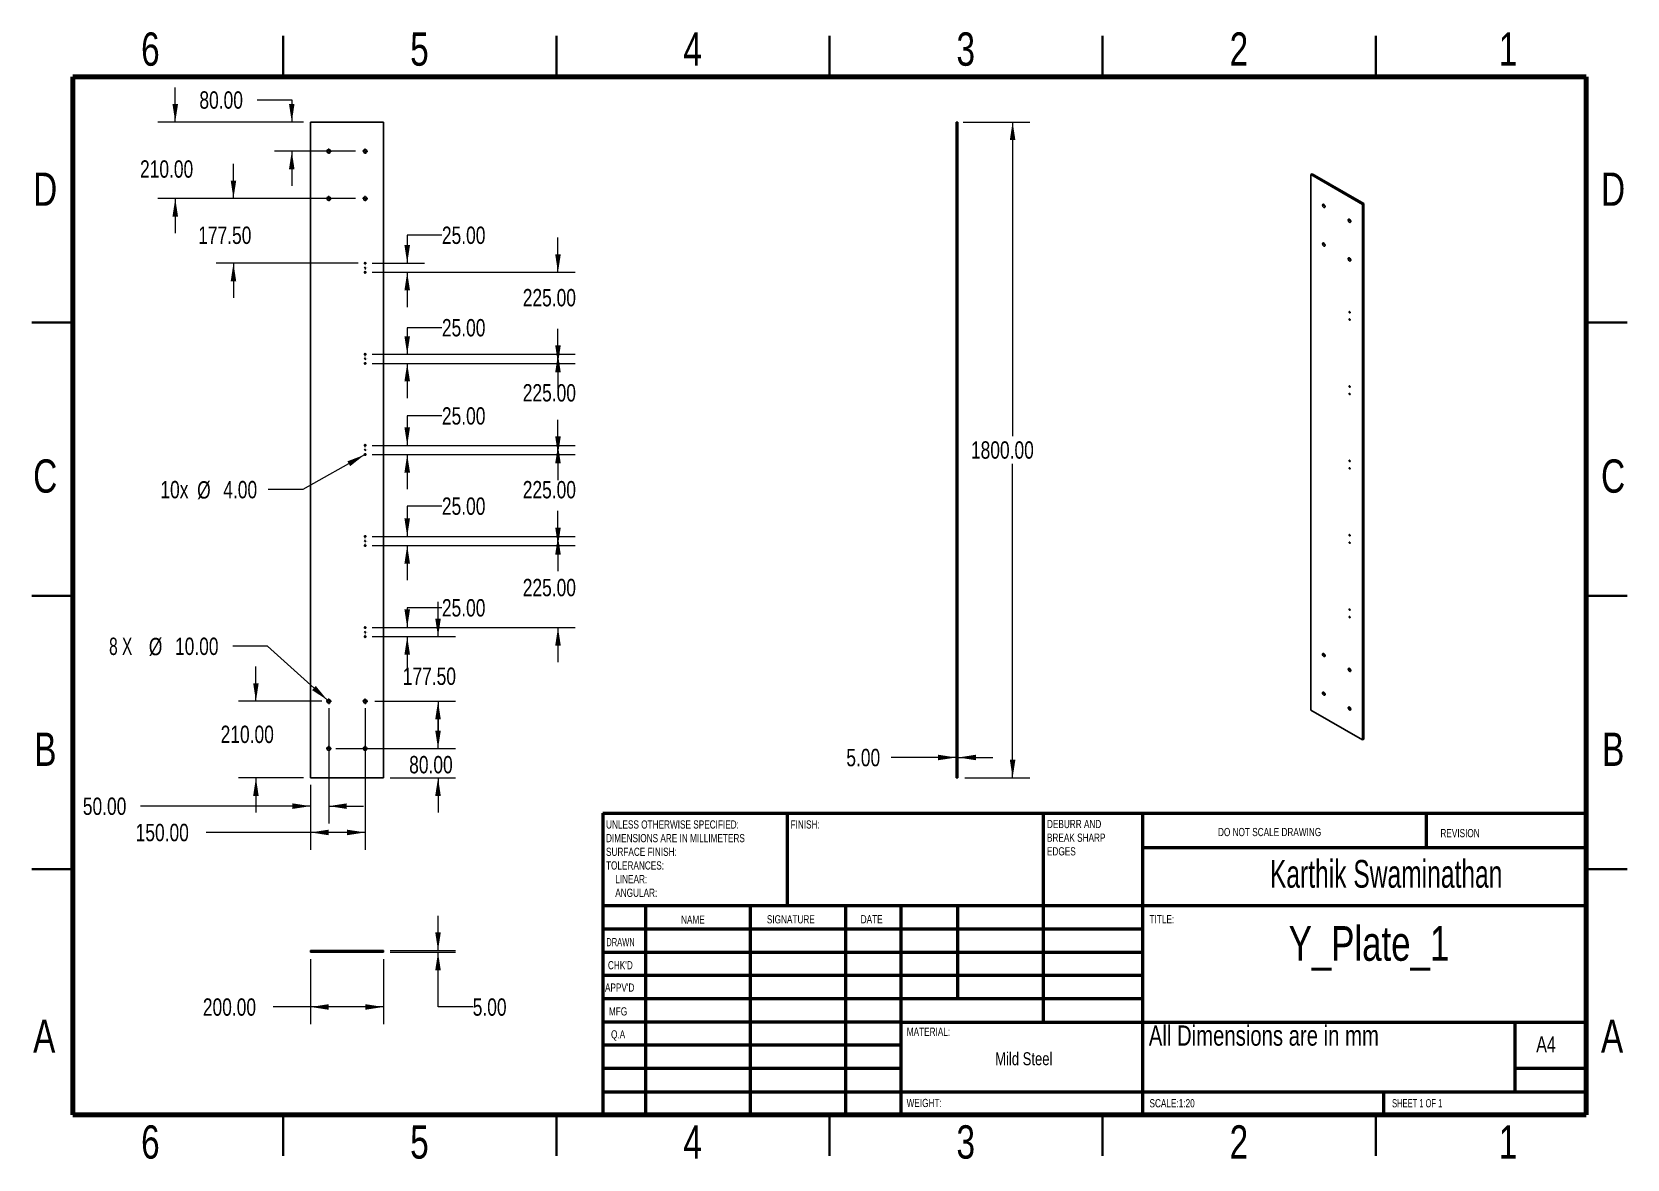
# Model space of a CAD drawing. Header units: millimetres. Extents: x 2 to 294, y 2 to 208.
import ezdxf

# ---------------------------------------------------------------- set-up
doc = ezdxf.new("R2010")
doc.units = ezdxf.units.MM
doc.styles.add('SLDTEXTSTYLE0', font='TXT', dxfattribs={"width": 0.75})
doc.styles.add('SLDTEXTSTYLE1', font='TXT', dxfattribs={"width": 0.686449})
doc.styles.add('SLDTEXTSTYLE2', font='TXT', dxfattribs={"width": 0.6875})
doc.styles.add('SLDTEXTSTYLE3', font='TXT', dxfattribs={"width": 0.663})
doc.styles.add('SLDTEXTSTYLE4', font='TXT', dxfattribs={"width": 0.666667})
doc.dimstyles.new('SLDDIMSTYLE0', dxfattribs={"dimtxt": 3.175, "dimasz": 3.302, "dimexe": 0, "dimexo": 0.0625, "dimgap": 0.79375, "dimtad": 0, "dimtih": 1, "dimtoh": 1, "dimlfac": 15, "dimrnd": 1e-09, "dimzin": 4, "dimdsep": 46, "dimtxsty": 'SLDTEXTSTYLE0', "dimsah": 1, "dimcen": 0.09, "dimadec": 0, "dimazin": 1, "dimtfac": 1, "dimtmove": 0, "dimatfit": 0, "dimfxl": 1, "dimfrac": 2, "dimtolj": 1, "dimtzin": 12, "dimarcsym": 0})
doc.dimstyles.new('SLDDIMSTYLE1', dxfattribs={"dimtxt": 3.175, "dimasz": 3.302, "dimexe": 0, "dimexo": 0.0625, "dimgap": 0.79375, "dimtad": 0, "dimtih": 1, "dimtoh": 1, "dimlfac": 15, "dimrnd": 1e-09, "dimzin": 4, "dimdsep": 46, "dimtxsty": 'SLDTEXTSTYLE0', "dimsah": 1, "dimcen": 0.09, "dimadec": 0, "dimazin": 1, "dimtfac": 1, "dimtofl": 0, "dimtmove": 0, "dimatfit": 3, "dimfxl": 1, "dimfrac": 2, "dimtolj": 1, "dimtzin": 12, "dimarcsym": 0})
doc.dimstyles.new('SLDDIMSTYLE2', dxfattribs={"dimtxt": 3.175, "dimasz": 3.302, "dimexe": 0, "dimexo": 0.0625, "dimgap": 0.79375, "dimtad": 0, "dimtih": 1, "dimtoh": 1, "dimlfac": 15, "dimrnd": 1e-09, "dimzin": 4, "dimdsep": 46, "dimtxsty": 'SLDTEXTSTYLE0', "dimsah": 1, "dimcen": 0, "dimadec": 0, "dimazin": 1, "dimtfac": 1, "dimtofl": 0, "dimtmove": 0, "dimatfit": 3, "dimfxl": 1, "dimfrac": 2, "dimtolj": 1, "dimtzin": 12, "dimarcsym": 0})
doc.dimstyles.new('SLDDIMSTYLE3', dxfattribs={"dimtxt": 3.175, "dimasz": 3.302, "dimexe": 0, "dimexo": 0.0625, "dimgap": 0.79375, "dimtad": 0, "dimtih": 1, "dimtoh": 1, "dimlfac": 15, "dimrnd": 1e-09, "dimzin": 4, "dimdsep": 46, "dimtxsty": 'SLDTEXTSTYLE0', "dimsah": 1, "dimcen": 0, "dimadec": 0, "dimazin": 1, "dimtfac": 1, "dimtofl": 0, "dimtmove": 0, "dimatfit": 3, "dimfxl": 1, "dimfrac": 2, "dimtolj": 1, "dimtzin": 12, "dimarcsym": 0})

# ---------------------------------------------------------------- blocks, each defined once
blk = doc.blocks.new('SW_NOTE_0')
at = {"color": 0, "linetype": 'Continuous', "lineweight": 0, "char_height": 1.5, "attachment_point": 1, "style": 'SLDTEXTSTYLE0'}
for s, insert in [('UNLESS OTHERWISE SPECIFIED:', (0, 1.93)), ('DIMENSIONS ARE IN MILLIMETERS', (0, -0.57)), ('TOLERANCES:', (0, -5.57)), ('SURFACE FINISH:', (0, -3.07)), ('LINEAR:', (1.69, -8.07)), ('ANGULAR:', (1.69, -10.57))]:
    blk.add_mtext(s, dxfattribs=dict(at, insert=insert))
blk = doc.blocks.new('SW_NOTE_0_1')
at = {"color": 0, "linetype": 'Continuous', "lineweight": 0, "char_height": 1.5, "attachment_point": 1, "style": 'SLDTEXTSTYLE0'}
for s, insert in [('DEBURR AND', (0, 1.93)), ('BREAK SHARP', (0, -0.57)), ('EDGES', (0, -3.07))]:
    blk.add_mtext(s, dxfattribs=dict(at, insert=insert))
blk = doc.blocks.new('_D')
at = {"color": 7, "linetype": 'Continuous', "lineweight": 0, "transparency": 16777216}
for p, q in [((56.84, 84.44), (56.84, 63.34)), ((53.51, 70.44), (53.51, 63.34)), ((53.51, 66.52), (22.38, 66.52)), ((56.84, 66.52), (63.19, 66.52))]:
    blk.add_line(p, q, dxfattribs=at)
at = {"color": 7, "linetype": 'Continuous', "lineweight": 18, "transparency": 16777216}
for points in [[(53.51, 66.52), (50.2, 67.03), (50.2, 66.01)], [(56.84, 66.52), (60.14, 66.01), (60.14, 67.03)]]:
    blk.add_solid(points, dxfattribs=at)
at = {"color": 7, "linetype": 'Continuous', "lineweight": 18, "transparency": 16777216, "insert": (11.82, 68.09), "char_height": 3.175, "attachment_point": 1, "style": 'SLDTEXTSTYLE0'}
blk.add_mtext('50.00', dxfattribs=at)
blk = doc.blocks.new('_D_1')
at = {"color": 7, "linetype": 'Continuous', "lineweight": 0, "transparency": 16777216}
for p, q in [((63.51, 84.44), (63.51, 58.53)), ((53.51, 70.44), (53.51, 58.53)), ((53.51, 61.71), (34.39, 61.71)), ((63.51, 61.71), (53.51, 61.71))]:
    blk.add_line(p, q, dxfattribs=at)
at = {"color": 7, "linetype": 'Continuous', "lineweight": 18, "transparency": 16777216}
for points in [[(53.51, 61.71), (56.81, 61.2), (56.81, 62.21)], [(63.51, 61.71), (60.2, 62.21), (60.2, 61.2)]]:
    blk.add_solid(points, dxfattribs=at)
at = {"color": 7, "linetype": 'Continuous', "lineweight": 18, "transparency": 16777216, "insert": (21.49, 63.28), "char_height": 3.175, "attachment_point": 1, "style": 'SLDTEXTSTYLE0'}
blk.add_mtext('150.00', dxfattribs=at)
blk = doc.blocks.new('_D_2')
at = {"color": 7, "linetype": 'Continuous', "lineweight": 0, "transparency": 16777216}
for p, q in [((76.84, 77.04), (76.84, 83.39)), ((58.11, 77.04), (80.01, 77.04)), ((68.11, 71.71), (80.01, 71.71)), ((76.84, 71.71), (76.84, 65.36))]:
    blk.add_line(p, q, dxfattribs=at)
at = {"color": 7, "linetype": 'Continuous', "lineweight": 18, "transparency": 16777216}
for points in [[(76.84, 77.04), (77.35, 80.34), (76.33, 80.34)], [(76.84, 71.71), (76.33, 68.4), (77.35, 68.4)]]:
    blk.add_solid(points, dxfattribs=at)
at = {"color": 7, "linetype": 'Continuous', "lineweight": 18, "transparency": 16777216, "insert": (71.56, 75.7), "char_height": 3.175, "attachment_point": 1, "style": 'SLDTEXTSTYLE0'}
blk.add_mtext('80.00', dxfattribs=at)
blk = doc.blocks.new('_D_3')
at = {"color": 7, "linetype": 'Continuous', "lineweight": 0, "transparency": 16777216}
for p, q in [((43.51, 85.71), (43.51, 92.06)), ((55.57, 85.71), (40.33, 85.71)), ((52.24, 71.71), (40.33, 71.71)), ((43.51, 71.71), (43.51, 65.36))]:
    blk.add_line(p, q, dxfattribs=at)
at = {"color": 7, "linetype": 'Continuous', "lineweight": 18, "transparency": 16777216}
for points in [[(43.51, 85.71), (44.01, 89.01), (43, 89.01)], [(43.51, 71.71), (43, 68.4), (44.01, 68.4)]]:
    blk.add_solid(points, dxfattribs=at)
at = {"color": 7, "linetype": 'Continuous', "lineweight": 18, "transparency": 16777216, "insert": (37.05, 81.25), "char_height": 3.175, "attachment_point": 1, "style": 'SLDTEXTSTYLE0'}
blk.add_mtext('210.00', dxfattribs=at)
blk = doc.blocks.new('_D_4')
at = {"color": 7, "linetype": 'Continuous', "lineweight": 0, "transparency": 16777216}
for p, q in [((45.6, 95.77), (39.25, 95.77)), ((56.59, 85.93), (45.6, 95.77))]:
    blk.add_line(p, q, dxfattribs=at)
at = {"color": 7, "linetype": 'Continuous', "lineweight": 18, "transparency": 16777216}
blk.add_solid([(56.59, 85.93), (54.47, 88.51), (53.79, 87.75)], dxfattribs=at)
at = {"color": 7, "linetype": 'Continuous', "lineweight": 18, "transparency": 16777216, "char_height": 3.175, "attachment_point": 1}
for s, insert, style in [('8 X', (16.63, 97.36), 'SLDTEXTSTYLE4'), ('%%c', (23.9, 97.31), 'SLDTEXTSTYLE0'), ('10.00', (28.69, 97.36), 'SLDTEXTSTYLE0')]:
    blk.add_mtext(s, dxfattribs=dict(at, insert=insert, style=style))
blk = doc.blocks.new('_D_5')
at = {"color": 7, "linetype": 'Continuous', "lineweight": 0, "transparency": 16777216}
for p, q in [((43.72, 195.76), (50.07, 195.76)), ((50.07, 195.76), (50.07, 191.71)), ((52.24, 191.71), (46.89, 191.71)), ((61.73, 186.37), (46.89, 186.37)), ((50.07, 186.37), (50.07, 180.02))]:
    blk.add_line(p, q, dxfattribs=at)
at = {"color": 7, "linetype": 'Continuous', "lineweight": 18, "transparency": 16777216}
for points in [[(50.07, 191.71), (50.57, 195.01), (49.56, 195.01)], [(50.07, 186.37), (49.56, 183.07), (50.57, 183.07)]]:
    blk.add_solid(points, dxfattribs=at)
at = {"color": 7, "linetype": 'Continuous', "lineweight": 18, "transparency": 16777216, "insert": (33.16, 197.33), "char_height": 3.175, "attachment_point": 1, "style": 'SLDTEXTSTYLE0'}
blk.add_mtext('80.00', dxfattribs=at)
blk = doc.blocks.new('_D_6')
at = {"color": 7, "linetype": 'Continuous', "lineweight": 0, "transparency": 16777216}
for p, q in [((28.74, 191.71), (28.74, 198.06)), ((52.24, 191.71), (25.56, 191.71)), ((61.73, 177.71), (25.56, 177.71)), ((28.74, 177.71), (28.74, 171.36))]:
    blk.add_line(p, q, dxfattribs=at)
at = {"color": 7, "linetype": 'Continuous', "lineweight": 18, "transparency": 16777216}
for points in [[(28.74, 191.71), (29.25, 195.01), (28.23, 195.01)], [(28.74, 177.71), (28.23, 174.4), (29.25, 174.4)]]:
    blk.add_solid(points, dxfattribs=at)
at = {"color": 7, "linetype": 'Continuous', "lineweight": 18, "transparency": 16777216, "insert": (22.29, 184.7), "char_height": 3.175, "attachment_point": 1, "style": 'SLDTEXTSTYLE0'}
blk.add_mtext('210.00', dxfattribs=at)
blk = doc.blocks.new('_D_7')
at = {"color": 7, "linetype": 'Continuous', "lineweight": 0, "transparency": 16777216}
for p, q in [((77.55, 102.82), (71.2, 102.82)), ((71.2, 102.82), (71.2, 99.21)), ((64.78, 99.21), (74.38, 99.21)), ((64.78, 97.54), (74.38, 97.54)), ((71.2, 97.54), (71.2, 91.19))]:
    blk.add_line(p, q, dxfattribs=at)
at = {"color": 7, "linetype": 'Continuous', "lineweight": 18, "transparency": 16777216}
for points in [[(71.2, 99.21), (71.71, 102.51), (70.69, 102.51)], [(71.2, 97.54), (70.69, 94.24), (71.71, 94.24)]]:
    blk.add_solid(points, dxfattribs=at)
at = {"color": 7, "linetype": 'Continuous', "lineweight": 18, "transparency": 16777216, "insert": (77.55, 104.4), "char_height": 3.175, "attachment_point": 1, "style": 'SLDTEXTSTYLE0'}
blk.add_mtext('25.00', dxfattribs=at)
blk = doc.blocks.new('_D_8')
at = {"color": 7, "linetype": 'Continuous', "lineweight": 0, "transparency": 16777216}
for p, q in [((98.8, 114.21), (98.8, 120.56)), ((64.78, 114.21), (101.97, 114.21)), ((64.78, 99.21), (101.97, 99.21)), ((98.8, 99.21), (98.8, 92.86))]:
    blk.add_line(p, q, dxfattribs=at)
at = {"color": 7, "linetype": 'Continuous', "lineweight": 18, "transparency": 16777216}
for points in [[(98.8, 114.21), (99.31, 117.51), (98.29, 117.51)], [(98.8, 99.21), (98.29, 95.9), (99.31, 95.9)]]:
    blk.add_solid(points, dxfattribs=at)
at = {"color": 7, "linetype": 'Continuous', "lineweight": 18, "transparency": 16777216, "insert": (92.35, 108.11), "char_height": 3.175, "attachment_point": 1, "style": 'SLDTEXTSTYLE0'}
blk.add_mtext('225.00', dxfattribs=at)
blk = doc.blocks.new('_D_9')
at = {"color": 7, "linetype": 'Continuous', "lineweight": 0, "transparency": 16777216}
for p, q in [((77.55, 121.43), (71.2, 121.43)), ((71.2, 121.43), (71.2, 115.87)), ((64.78, 115.87), (74.38, 115.87)), ((64.78, 114.21), (74.38, 114.21)), ((71.2, 114.21), (71.2, 107.86))]:
    blk.add_line(p, q, dxfattribs=at)
at = {"color": 7, "linetype": 'Continuous', "lineweight": 18, "transparency": 16777216}
for points in [[(71.2, 115.87), (71.71, 119.18), (70.69, 119.18)], [(71.2, 114.21), (70.69, 110.9), (71.71, 110.9)]]:
    blk.add_solid(points, dxfattribs=at)
at = {"color": 7, "linetype": 'Continuous', "lineweight": 18, "transparency": 16777216, "insert": (77.55, 123.01), "char_height": 3.175, "attachment_point": 1, "style": 'SLDTEXTSTYLE0'}
blk.add_mtext('25.00', dxfattribs=at)
blk = doc.blocks.new('_D_10')
at = {"color": 7, "linetype": 'Continuous', "lineweight": 0, "transparency": 16777216}
for p, q in [((98.8, 130.87), (98.8, 137.22)), ((64.78, 130.87), (101.97, 130.87)), ((64.78, 115.87), (101.97, 115.87)), ((98.8, 115.87), (98.8, 109.52))]:
    blk.add_line(p, q, dxfattribs=at)
at = {"color": 7, "linetype": 'Continuous', "lineweight": 18, "transparency": 16777216}
for points in [[(98.8, 130.87), (99.31, 134.18), (98.29, 134.18)], [(98.8, 115.87), (98.29, 112.57), (99.31, 112.57)]]:
    blk.add_solid(points, dxfattribs=at)
at = {"color": 7, "linetype": 'Continuous', "lineweight": 18, "transparency": 16777216, "insert": (92.35, 126.02), "char_height": 3.175, "attachment_point": 1, "style": 'SLDTEXTSTYLE0'}
blk.add_mtext('225.00', dxfattribs=at)
blk = doc.blocks.new('_D_11')
at = {"color": 7, "linetype": 'Continuous', "lineweight": 0, "transparency": 16777216}
for p, q in [((77.55, 137.95), (71.2, 137.95)), ((71.2, 137.95), (71.2, 132.54)), ((64.78, 132.54), (74.38, 132.54)), ((64.78, 130.87), (74.38, 130.87)), ((71.2, 130.87), (71.2, 124.52))]:
    blk.add_line(p, q, dxfattribs=at)
at = {"color": 7, "linetype": 'Continuous', "lineweight": 18, "transparency": 16777216}
for points in [[(71.2, 132.54), (71.71, 135.84), (70.69, 135.84)], [(71.2, 130.87), (70.69, 127.57), (71.71, 127.57)]]:
    blk.add_solid(points, dxfattribs=at)
at = {"color": 7, "linetype": 'Continuous', "lineweight": 18, "transparency": 16777216, "insert": (77.55, 139.52), "char_height": 3.175, "attachment_point": 1, "style": 'SLDTEXTSTYLE0'}
blk.add_mtext('25.00', dxfattribs=at)
blk = doc.blocks.new('_D_12')
at = {"color": 7, "linetype": 'Continuous', "lineweight": 0, "transparency": 16777216}
for p, q in [((98.8, 147.54), (98.8, 153.89)), ((64.78, 147.54), (101.97, 147.54)), ((64.78, 132.54), (101.97, 132.54)), ((98.8, 132.54), (98.8, 126.19))]:
    blk.add_line(p, q, dxfattribs=at)
at = {"color": 7, "linetype": 'Continuous', "lineweight": 18, "transparency": 16777216}
for points in [[(98.8, 147.54), (99.31, 150.84), (98.29, 150.84)], [(98.8, 132.54), (98.29, 129.24), (99.31, 129.24)]]:
    blk.add_solid(points, dxfattribs=at)
at = {"color": 7, "linetype": 'Continuous', "lineweight": 18, "transparency": 16777216, "insert": (92.35, 143.75), "char_height": 3.175, "attachment_point": 1, "style": 'SLDTEXTSTYLE0'}
blk.add_mtext('225.00', dxfattribs=at)
blk = doc.blocks.new('_D_13')
at = {"color": 7, "linetype": 'Continuous', "lineweight": 0, "transparency": 16777216}
for p, q in [((77.55, 154.08), (71.2, 154.08)), ((71.2, 154.08), (71.2, 149.21)), ((64.78, 149.21), (74.38, 149.21)), ((64.78, 147.54), (74.38, 147.54)), ((71.2, 147.54), (71.2, 141.19))]:
    blk.add_line(p, q, dxfattribs=at)
at = {"color": 7, "linetype": 'Continuous', "lineweight": 18, "transparency": 16777216}
for points in [[(71.2, 149.21), (71.71, 152.51), (70.69, 152.51)], [(71.2, 147.54), (70.69, 144.24), (71.71, 144.24)]]:
    blk.add_solid(points, dxfattribs=at)
at = {"color": 7, "linetype": 'Continuous', "lineweight": 18, "transparency": 16777216, "insert": (77.55, 155.66), "char_height": 3.175, "attachment_point": 1, "style": 'SLDTEXTSTYLE0'}
blk.add_mtext('25.00', dxfattribs=at)
blk = doc.blocks.new('_D_14')
at = {"color": 7, "linetype": 'Continuous', "lineweight": 0, "transparency": 16777216}
for p, q in [((98.8, 164.21), (98.8, 170.56)), ((64.78, 164.21), (101.97, 164.21)), ((64.78, 149.21), (101.97, 149.21)), ((98.8, 149.21), (98.8, 142.86))]:
    blk.add_line(p, q, dxfattribs=at)
at = {"color": 7, "linetype": 'Continuous', "lineweight": 18, "transparency": 16777216}
for points in [[(98.8, 164.21), (99.31, 167.51), (98.29, 167.51)], [(98.8, 149.21), (98.29, 145.9), (99.31, 145.9)]]:
    blk.add_solid(points, dxfattribs=at)
at = {"color": 7, "linetype": 'Continuous', "lineweight": 18, "transparency": 16777216, "insert": (92.35, 161.16), "char_height": 3.175, "attachment_point": 1, "style": 'SLDTEXTSTYLE0'}
blk.add_mtext('225.00', dxfattribs=at)
blk = doc.blocks.new('_D_15')
at = {"color": 7, "linetype": 'Continuous', "lineweight": 0, "transparency": 16777216}
for p, q in [((77.55, 171), (71.2, 171)), ((71.2, 171), (71.2, 165.87)), ((64.78, 165.87), (74.38, 165.87)), ((64.78, 164.21), (74.38, 164.21)), ((71.2, 164.21), (71.2, 157.86))]:
    blk.add_line(p, q, dxfattribs=at)
at = {"color": 7, "linetype": 'Continuous', "lineweight": 18, "transparency": 16777216}
for points in [[(71.2, 165.87), (71.71, 169.18), (70.69, 169.18)], [(71.2, 164.21), (70.69, 160.9), (71.71, 160.9)]]:
    blk.add_solid(points, dxfattribs=at)
at = {"color": 7, "linetype": 'Continuous', "lineweight": 18, "transparency": 16777216, "insert": (77.55, 172.58), "char_height": 3.175, "attachment_point": 1, "style": 'SLDTEXTSTYLE0'}
blk.add_mtext('25.00', dxfattribs=at)
blk = doc.blocks.new('_D_16')
at = {"color": 7, "linetype": 'Continuous', "lineweight": 0, "transparency": 16777216}
for p, q in [((39.39, 177.71), (39.39, 184.06)), ((61.73, 177.71), (36.22, 177.71)), ((62.24, 165.87), (36.22, 165.87)), ((39.39, 165.87), (39.39, 159.52))]:
    blk.add_line(p, q, dxfattribs=at)
at = {"color": 7, "linetype": 'Continuous', "lineweight": 18, "transparency": 16777216}
for points in [[(39.39, 177.71), (39.9, 181.01), (38.89, 181.01)], [(39.39, 165.87), (38.89, 162.57), (39.9, 162.57)]]:
    blk.add_solid(points, dxfattribs=at)
at = {"color": 7, "linetype": 'Continuous', "lineweight": 18, "transparency": 16777216, "insert": (32.94, 172.58), "char_height": 3.175, "attachment_point": 1, "style": 'SLDTEXTSTYLE0'}
blk.add_mtext('177.50', dxfattribs=at)
blk = doc.blocks.new('_D_17')
at = {"color": 7, "linetype": 'Continuous', "lineweight": 0, "transparency": 16777216}
for p, q in [((76.84, 97.54), (76.84, 103.89)), ((64.78, 97.54), (80.01, 97.54)), ((65.28, 85.71), (80.01, 85.71)), ((76.84, 85.71), (76.84, 79.36))]:
    blk.add_line(p, q, dxfattribs=at)
at = {"color": 7, "linetype": 'Continuous', "lineweight": 18, "transparency": 16777216}
for points in [[(76.84, 97.54), (77.35, 100.84), (76.33, 100.84)], [(76.84, 85.71), (76.33, 82.4), (77.35, 82.4)]]:
    blk.add_solid(points, dxfattribs=at)
at = {"color": 7, "linetype": 'Continuous', "lineweight": 18, "transparency": 16777216, "insert": (70.39, 91.88), "char_height": 3.175, "attachment_point": 1, "style": 'SLDTEXTSTYLE0'}
blk.add_mtext('177.50', dxfattribs=at)
blk = doc.blocks.new('_D_18')
at = {"color": 7, "linetype": 'Continuous', "lineweight": 0, "transparency": 16777216}
for p, q in [((63.39, 130.81), (52.1, 124.44)), ((52.1, 124.44), (45.75, 124.44))]:
    blk.add_line(p, q, dxfattribs=at)
at = {"color": 7, "linetype": 'Continuous', "lineweight": 18, "transparency": 16777216}
blk.add_solid([(63.39, 130.81), (60.26, 129.63), (60.76, 128.74)], dxfattribs=at)
at = {"color": 7, "linetype": 'Continuous', "lineweight": 18, "transparency": 16777216, "char_height": 3.175, "attachment_point": 1, "style": 'SLDTEXTSTYLE0'}
for s, insert in [('10x', (26.02, 126.03)), ('%%c', (32.75, 125.98)), ('4.00', (37.53, 126.03))]:
    blk.add_mtext(s, dxfattribs=dict(at, insert=insert))
blk = doc.blocks.new('SW_CENTERMARKSYMBOL_0')
at = {"color": 0, "linetype": 'Continuous', "lineweight": 18}
for p, q in [((-0.34, 0), (-0.5, 0)), ((0, 0), (-0.17, 0)), ((0, 0.34), (0, 0.5)), ((0, 0), (0, 0.17)), ((0, 0), (0, -0.17)), ((0, 0), (0.17, 0)), ((0.34, 0), (0.5, 0)), ((0, -0.34), (0, -0.5))]:
    blk.add_line(p, q, dxfattribs=at)
blk = doc.blocks.new('SW_CENTERMARKSYMBOL_1')
at = {"color": 0, "linetype": 'Continuous', "lineweight": 18}
for p, q in [((-0.34, 0), (-0.37, 0)), ((0, 0), (-0.17, 0)), ((0, 0.34), (0, 0.37)), ((0, 0), (0, 0.17)), ((0, 0), (0, -0.17)), ((0, 0), (0.17, 0)), ((0.34, 0), (0.37, 0)), ((0, -0.34), (0, -0.37))]:
    blk.add_line(p, q, dxfattribs=at)
blk = doc.blocks.new('SW_CENTERMARKSYMBOL_2')
at = {"color": 0, "linetype": 'Continuous', "lineweight": 18}
for p, q in [((-0.34, 0), (-0.5, 0)), ((0, 0), (-0.17, 0)), ((0, 0.34), (0, 0.5)), ((0, 0), (0, 0.17)), ((0, 0), (0, -0.17)), ((0, 0), (0.17, 0)), ((0.34, 0), (0.5, 0)), ((0, -0.34), (0, -0.5))]:
    blk.add_line(p, q, dxfattribs=at)
blk = doc.blocks.new('SW_CENTERMARKSYMBOL_3')
at = {"color": 0, "linetype": 'Continuous', "lineweight": 18}
for p, q in [((-0.34, 0), (-0.5, 0)), ((0, 0), (-0.17, 0)), ((0, 0.34), (0, 0.5)), ((0, 0), (0, 0.17)), ((0, 0), (0, -0.17)), ((0, 0), (0.17, 0)), ((0.34, 0), (0.5, 0)), ((0, -0.34), (0, -0.5))]:
    blk.add_line(p, q, dxfattribs=at)
blk = doc.blocks.new('SW_CENTERMARKSYMBOL_4')
at = {"color": 0, "linetype": 'Continuous', "lineweight": 18}
for p, q in [((-0.34, 0), (-0.5, 0)), ((0, 0), (-0.17, 0)), ((0, 0.34), (0, 0.5)), ((0, 0), (0, 0.17)), ((0, 0), (0, -0.17)), ((0, 0), (0.17, 0)), ((0.34, 0), (0.5, 0)), ((0, -0.34), (0, -0.5))]:
    blk.add_line(p, q, dxfattribs=at)
blk = doc.blocks.new('SW_CENTERMARKSYMBOL_5')
at = {"color": 0, "linetype": 'Continuous', "lineweight": 18}
for p, q in [((-0.34, 0), (-0.37, 0)), ((0, 0), (-0.17, 0)), ((0, 0.34), (0, 0.37)), ((0, 0), (0, 0.17)), ((0, 0), (0, -0.17)), ((0, 0), (0.17, 0)), ((0.34, 0), (0.37, 0)), ((0, -0.34), (0, -0.37))]:
    blk.add_line(p, q, dxfattribs=at)
blk = doc.blocks.new('SW_CENTERMARKSYMBOL_6')
at = {"color": 0, "linetype": 'Continuous', "lineweight": 18}
for p, q in [((-0.34, 0), (-0.37, 0)), ((0, 0), (-0.17, 0)), ((0, 0.34), (0, 0.37)), ((0, 0), (0, 0.17)), ((0, 0), (0, -0.17)), ((0, 0), (0.17, 0)), ((0.34, 0), (0.37, 0)), ((0, -0.34), (0, -0.37))]:
    blk.add_line(p, q, dxfattribs=at)
blk = doc.blocks.new('SW_CENTERMARKSYMBOL_7')
at = {"color": 0, "linetype": 'Continuous', "lineweight": 18}
for p, q in [((-0.34, 0), (-0.37, 0)), ((0, 0), (-0.17, 0)), ((0, 0.34), (0, 0.37)), ((0, 0), (0, 0.17)), ((0, 0), (0, -0.17)), ((0, 0), (0.17, 0)), ((0.34, 0), (0.37, 0)), ((0, -0.34), (0, -0.37))]:
    blk.add_line(p, q, dxfattribs=at)
blk = doc.blocks.new('SW_CENTERMARKSYMBOL_8')
at = {"color": 0, "linetype": 'Continuous', "lineweight": 18}
for p, q in [((-0.34, 0), (-0.37, 0)), ((0, 0), (-0.17, 0)), ((0, 0.34), (0, 0.37)), ((0, 0), (0, 0.17)), ((0, 0), (0, -0.17)), ((0, 0), (0.17, 0)), ((0.34, 0), (0.37, 0)), ((0, -0.34), (0, -0.37))]:
    blk.add_line(p, q, dxfattribs=at)
blk = doc.blocks.new('SW_CENTERMARKSYMBOL_9')
at = {"color": 0, "linetype": 'Continuous', "lineweight": 18}
for p, q in [((-0.34, 0), (-0.5, 0)), ((0, 0), (-0.17, 0)), ((0, 0.34), (0, 0.5)), ((0, 0), (0, 0.17)), ((0, 0), (0, -0.17)), ((0, 0), (0.17, 0)), ((0.34, 0), (0.5, 0)), ((0, -0.34), (0, -0.5))]:
    blk.add_line(p, q, dxfattribs=at)
blk = doc.blocks.new('SW_CENTERMARKSYMBOL_10')
at = {"color": 0, "linetype": 'Continuous', "lineweight": 18}
for p, q in [((-0.34, 0), (-0.5, 0)), ((0, 0), (-0.17, 0)), ((0, 0.34), (0, 0.5)), ((0, 0), (0, 0.17)), ((0, 0), (0, -0.17)), ((0, 0), (0.17, 0)), ((0.34, 0), (0.5, 0)), ((0, -0.34), (0, -0.5))]:
    blk.add_line(p, q, dxfattribs=at)
blk = doc.blocks.new('SW_CENTERMARKSYMBOL_11')
at = {"color": 0, "linetype": 'Continuous', "lineweight": 18}
for p, q in [((-0.34, 0), (-0.5, 0)), ((0, 0), (-0.17, 0)), ((0, 0.34), (0, 0.5)), ((0, 0), (0, 0.17)), ((0, 0), (0, -0.17)), ((0, 0), (0.17, 0)), ((0.34, 0), (0.5, 0)), ((0, -0.34), (0, -0.5))]:
    blk.add_line(p, q, dxfattribs=at)
blk = doc.blocks.new('SW_CENTERMARKSYMBOL_12')
at = {"color": 0, "linetype": 'Continuous', "lineweight": 18}
for p, q in [((-0.34, 0), (-0.5, 0)), ((0, 0), (-0.17, 0)), ((0, 0.34), (0, 0.5)), ((0, 0), (0, 0.17)), ((0, 0), (0, -0.17)), ((0, 0), (0.17, 0)), ((0.34, 0), (0.5, 0)), ((0, -0.34), (0, -0.5))]:
    blk.add_line(p, q, dxfattribs=at)
blk = doc.blocks.new('_D_19')
at = {"color": 7, "linetype": 'Continuous', "lineweight": 0, "transparency": 16777216}
for p, q in [((53.51, 38.5), (53.51, 26.6)), ((66.84, 38.5), (66.84, 26.6)), ((53.51, 29.77), (46.69, 29.77)), ((66.84, 29.77), (53.51, 29.77))]:
    blk.add_line(p, q, dxfattribs=at)
at = {"color": 7, "linetype": 'Continuous', "lineweight": 18, "transparency": 16777216}
for points in [[(53.51, 29.77), (56.81, 29.26), (56.81, 30.28)], [(66.84, 29.77), (63.54, 30.28), (63.54, 29.26)]]:
    blk.add_solid(points, dxfattribs=at)
at = {"color": 7, "linetype": 'Continuous', "lineweight": 18, "transparency": 16777216, "insert": (33.79, 31.34), "char_height": 3.175, "attachment_point": 1, "style": 'SLDTEXTSTYLE0'}
blk.add_mtext('200.00', dxfattribs=at)
blk = doc.blocks.new('_D_20')
at = {"color": 7, "linetype": 'Continuous', "lineweight": 0, "transparency": 16777216}
for p, q in [((76.84, 40.1), (76.84, 46.45)), ((68.11, 40.1), (80.01, 40.1)), ((68.11, 39.77), (80.01, 39.77)), ((76.84, 29.77), (76.84, 39.77)), ((83.19, 29.77), (76.84, 29.77))]:
    blk.add_line(p, q, dxfattribs=at)
at = {"color": 7, "linetype": 'Continuous', "lineweight": 18, "transparency": 16777216}
for points in [[(76.84, 40.1), (77.35, 43.41), (76.33, 43.41)], [(76.84, 39.77), (76.33, 36.47), (77.35, 36.47)]]:
    blk.add_solid(points, dxfattribs=at)
at = {"color": 7, "linetype": 'Continuous', "lineweight": 18, "transparency": 16777216, "insert": (83.19, 31.34), "char_height": 3.175, "attachment_point": 1, "style": 'SLDTEXTSTYLE0'}
blk.add_mtext('5.00', dxfattribs=at)
blk = doc.blocks.new('_D_21')
at = {"color": 7, "linetype": 'Continuous', "lineweight": 0, "transparency": 16777216}
for p, q in [((172.02, 72.98), (172.02, 78.6)), ((171.68, 75.42), (159.79, 75.42)), ((172.02, 75.42), (178.37, 75.42))]:
    blk.add_line(p, q, dxfattribs=at)
at = {"color": 7, "linetype": 'Continuous', "lineweight": 18, "transparency": 16777216}
for points in [[(171.68, 75.42), (168.38, 75.93), (168.38, 74.92)], [(172.02, 75.42), (175.32, 74.92), (175.32, 75.93)]]:
    blk.add_solid(points, dxfattribs=at)
at = {"color": 7, "linetype": 'Continuous', "lineweight": 18, "transparency": 16777216, "insert": (151.58, 77), "char_height": 3.175, "attachment_point": 1, "style": 'SLDTEXTSTYLE0'}
blk.add_mtext('5.00', dxfattribs=at)
blk = doc.blocks.new('_D_22')
at = {"color": 7, "linetype": 'Continuous', "lineweight": 0, "transparency": 16777216}
for p, q in [((172.95, 191.71), (185.19, 191.71)), ((182.02, 191.71), (182.02, 134.23)), ((182.02, 71.71), (182.02, 129.19)), ((173.29, 71.71), (185.19, 71.71))]:
    blk.add_line(p, q, dxfattribs=at)
at = {"color": 7, "linetype": 'Continuous', "lineweight": 18, "transparency": 16777216}
for points in [[(182.02, 191.71), (181.51, 188.4), (182.53, 188.4)], [(182.02, 71.71), (182.53, 75.01), (181.51, 75.01)]]:
    blk.add_solid(points, dxfattribs=at)
at = {"color": 7, "linetype": 'Continuous', "lineweight": 18, "transparency": 16777216, "insert": (174.39, 133.28), "char_height": 3.175, "attachment_point": 1, "style": 'SLDTEXTSTYLE0'}
blk.add_mtext('1800.00', dxfattribs=at)

msp = doc.modelspace()

# ---------------------------------------------------------------- linework, layer by layer
at = {"color": 7, "linetype": 'Continuous', "lineweight": 35}
for p, q in [((48.5, 200), (48.5, 207.5)), ((98.5, 200), (98.5, 207.5)), ((148.5, 207.5), (148.5, 200)), ((148.5, 200), (148.5, 207.5)), ((198.5, 200), (198.5, 207.5)), ((248.5, 200), (248.5, 207.5)), ((10, 155), (2.5, 155)), ((287, 155), (294.5, 155)), ((2.5, 105), (10, 105)), ((10, 105), (2.5, 105)), ((294.5, 105), (287, 105)), ((287, 105), (294.5, 105)), ((10, 55), (2.5, 55)), ((287, 55), (294.5, 55)), ((48.5, 10), (48.5, 2.5)), ((98.5, 10), (98.5, 2.5)), ((148.5, 2.5), (148.5, 10)), ((148.5, 10), (148.5, 2.5)), ((198.5, 10), (198.5, 2.5)), ((248.5, 10), (248.5, 2.5))]:
    msp.add_line(p, q, dxfattribs=at)
at = {"color": 7, "linetype": 'Continuous', "lineweight": 70}
for p, q in [((10, 10), (10, 200)), ((10, 200), (287, 200)), ((287, 200), (287, 10)), ((287, 10), (10, 10))]:
    msp.add_line(p, q, dxfattribs=at)
at = {"color": 7, "linetype": 'Continuous', "lineweight": 25}
for p, q in [((53.50592, 191.70675), (53.50592, 71.70675)), ((66.83925, 191.70675), (53.50592, 191.70675)), ((66.83925, 71.70675), (66.83925, 191.70675)), ((171.6837, 71.70675), (171.6837, 191.70675)), ((171.6837, 191.70675), (172.01703, 191.70675)), ((172.01703, 71.70675), (172.01703, 191.70675)), ((236.62305, 182.09236), (236.85876, 182.22843)), ((246.05114, 176.64964), (236.62305, 182.09236)), ((236.62305, 182.09236), (236.62305, 84.10746)), ((246.28685, 176.78571), (236.85876, 182.22843)), ((246.05114, 176.64964), (246.28685, 176.78571)), ((246.05114, 78.66474), (246.05114, 176.64964)), ((246.28685, 78.80081), (246.28685, 176.78571)), ((236.62305, 84.10746), (246.05114, 78.66474)), ((246.05114, 78.66474), (246.28685, 78.80081)), ((53.50592, 71.70675), (66.83925, 71.70675)), ((171.6837, 71.70675), (172.01703, 71.70675)), ((53.50592, 40.10363), (66.83925, 40.10363)), ((53.50592, 40.10363), (53.50592, 39.77029)), ((53.50592, 39.77029), (66.83925, 39.77029)), ((66.83925, 40.10363), (66.83925, 39.77029))]:
    msp.add_line(p, q, dxfattribs=at)
at = {"color": 7, "linetype": 'Continuous', "lineweight": 50}
for p, q in [((107, 65.25), (287, 65.25)), ((107, 65.25), (107, 10)), ((140.8, 48.25), (140.8, 65.25)), ((187.6, 65.25), (187.6, 27)), ((205.8, 65.25), (205.8, 10)), ((257.8, 58.875), (257.8, 65.25)), ((287, 58.875), (205.8, 58.875)), ((287, 48.25), (107, 48.25)), ((114.8, 48.25), (114.8, 10)), ((133.99095, 48.25), (133.99095, 10)), ((151.39893, 48.25), (151.39893, 10)), ((161.6, 10), (161.6, 48.25)), ((172, 31.25), (172, 48.25)), ((205.8, 44), (107, 44)), ((205.8, 39.75), (107, 39.75)), ((205.8, 35.5), (107, 35.5)), ((205.8, 31.25), (107, 31.25)), ((161.6, 27), (107, 27)), ((161.6, 27), (287, 27)), ((274, 14.25), (274, 27)), ((161.6, 22.74993), (107, 22.74993)), ((161.6, 18.5), (107, 18.5)), ((287, 18.5), (274, 18.5)), ((107, 14.25), (287, 14.25)), ((250, 10), (250, 14.25))]:
    msp.add_line(p, q, dxfattribs=at)
at = {"color": 7, "linetype": 'Continuous', "lineweight": 25, "flags": 128}
for points in [[(238.74437, 176.51286), (238.75311, 176.43438), (238.77869, 176.35163), (238.8192, 176.27075), (238.87164, 176.19773), (238.93212, 176.13799), (238.99616, 176.09596), (239.05901, 176.07476), (239.116, 176.07596), (239.16291, 176.09948), (239.19626, 176.14356), (239.21358, 176.20493), (239.21358, 176.27906), (239.19626, 176.36043), (239.16291, 176.44302), (239.116, 176.52069), (239.05901, 176.58769), (238.99616, 176.63906), (238.93212, 176.67097), (238.87164, 176.68106), (238.8192, 176.66859), (238.77869, 176.63447), (238.75311, 176.58125), (238.74437, 176.51286)], [(243.45842, 173.7915), (243.46716, 173.71302), (243.49273, 173.63027), (243.53324, 173.54939), (243.58568, 173.47637), (243.64617, 173.41663), (243.71021, 173.3746), (243.77305, 173.3534), (243.83005, 173.3546), (243.87696, 173.37812), (243.91031, 173.42219), (243.92763, 173.48357), (243.92763, 173.5577), (243.91031, 173.63907), (243.87696, 173.72166), (243.83005, 173.79933), (243.77305, 173.86633), (243.71021, 173.91769), (243.64617, 173.94961), (243.58568, 173.9597), (243.53324, 173.94723), (243.49273, 173.91311), (243.46716, 173.85989), (243.45842, 173.7915)], [(238.74437, 169.43618), (238.75311, 169.3577), (238.77869, 169.27495), (238.8192, 169.19406), (238.87164, 169.12104), (238.93212, 169.0613), (238.99616, 169.01928), (239.05901, 168.99808), (239.116, 168.99928), (239.16291, 169.02279), (239.19626, 169.06687), (239.21358, 169.12825), (239.21358, 169.20237), (239.19626, 169.28374), (239.16291, 169.36633), (239.116, 169.444), (239.05901, 169.51101), (238.99616, 169.56237), (238.93212, 169.59428), (238.87164, 169.60437), (238.8192, 169.5919), (238.77869, 169.55779), (238.75311, 169.50456), (238.74437, 169.43618)], [(243.45842, 166.71482), (243.46716, 166.63634), (243.49273, 166.55359), (243.53324, 166.4727), (243.58568, 166.39968), (243.64617, 166.33994), (243.71021, 166.29792), (243.77305, 166.27672), (243.83005, 166.27792), (243.87696, 166.30143), (243.91031, 166.34551), (243.92763, 166.40689), (243.92763, 166.48101), (243.91031, 166.56238), (243.87696, 166.64497), (243.83005, 166.72264), (243.77305, 166.78965), (243.71021, 166.84101), (243.64617, 166.87292), (243.58568, 166.88301), (243.53324, 166.87054), (243.49273, 166.83643), (243.46716, 166.7832), (243.45842, 166.71482)], [(243.7884, 156.86192), (243.78123, 156.90773), (243.76079, 156.95485), (243.7302, 156.9961), (243.69412, 157.02522), (243.65804, 157.03776), (243.62745, 157.03182), (243.60702, 157.0083), (243.59984, 156.97078), (243.60702, 156.92497), (243.62745, 156.87785), (243.65804, 156.83659), (243.69412, 156.80748), (243.7302, 156.79494), (243.76079, 156.80088), (243.78123, 156.8244), (243.7884, 156.86192)], [(243.7884, 155.50102), (243.78123, 155.54683), (243.76079, 155.59395), (243.7302, 155.6352), (243.69412, 155.66432), (243.65804, 155.67686), (243.62745, 155.67092), (243.60702, 155.64739), (243.59984, 155.60987), (243.60702, 155.56407), (243.62745, 155.51695), (243.65804, 155.47569), (243.69412, 155.44657), (243.7302, 155.43403), (243.76079, 155.43998), (243.78123, 155.4635), (243.7884, 155.50102)], [(243.7884, 143.25291), (243.78123, 143.29871), (243.76079, 143.34583), (243.7302, 143.38709), (243.69412, 143.41621), (243.65804, 143.42875), (243.62745, 143.4228), (243.60702, 143.39928), (243.59984, 143.36176), (243.60702, 143.31596), (243.62745, 143.26884), (243.65804, 143.22758), (243.69412, 143.19846), (243.7302, 143.18592), (243.76079, 143.19186), (243.78123, 143.21539), (243.7884, 143.25291)], [(243.7884, 141.89201), (243.78123, 141.93781), (243.76079, 141.98493), (243.7302, 142.02619), (243.69412, 142.05531), (243.65804, 142.06785), (243.62745, 142.0619), (243.60702, 142.03838), (243.59984, 142.00086), (243.60702, 141.95505), (243.62745, 141.90793), (243.65804, 141.86668), (243.69412, 141.83756), (243.7302, 141.82502), (243.76079, 141.83096), (243.78123, 141.85449), (243.7884, 141.89201)], [(243.7884, 129.64389), (243.78123, 129.6897), (243.76079, 129.73682), (243.7302, 129.77808), (243.69412, 129.80719), (243.65804, 129.81973), (243.62745, 129.81379), (243.60702, 129.79027), (243.59984, 129.75275), (243.60702, 129.70694), (243.62745, 129.65982), (243.65804, 129.61856), (243.69412, 129.58945), (243.7302, 129.57691), (243.76079, 129.58285), (243.78123, 129.60637), (243.7884, 129.64389)], [(243.59984, 128.39185), (243.60702, 128.34604), (243.62745, 128.29892), (243.65804, 128.25766), (243.69412, 128.22855), (243.7302, 128.21601), (243.76079, 128.22195), (243.78123, 128.24547), (243.7884, 128.28299), (243.78123, 128.3288), (243.76079, 128.37592), (243.7302, 128.41718), (243.69412, 128.44629), (243.65804, 128.45883), (243.62745, 128.45289), (243.60702, 128.42937), (243.59984, 128.39185)], [(243.59984, 116.14373), (243.60702, 116.09793), (243.62745, 116.05081), (243.65804, 116.00955), (243.69412, 115.98044), (243.7302, 115.96789), (243.76079, 115.97384), (243.78123, 115.99736), (243.7884, 116.03488), (243.78123, 116.08069), (243.76079, 116.12781), (243.7302, 116.16906), (243.69412, 116.19818), (243.65804, 116.21072), (243.62745, 116.20478), (243.60702, 116.18126), (243.59984, 116.14373)], [(243.59984, 114.78283), (243.60702, 114.73703), (243.62745, 114.68991), (243.65804, 114.64865), (243.69412, 114.61953), (243.7302, 114.60699), (243.76079, 114.61294), (243.78123, 114.63646), (243.7884, 114.67398), (243.78123, 114.71979), (243.76079, 114.7669), (243.7302, 114.80816), (243.69412, 114.83728), (243.65804, 114.84982), (243.62745, 114.84388), (243.60702, 114.82035), (243.59984, 114.78283)], [(243.59984, 102.53472), (243.60702, 102.48891), (243.62745, 102.4418), (243.65804, 102.40054), (243.69412, 102.37142), (243.7302, 102.35888), (243.76079, 102.36482), (243.78123, 102.38835), (243.7884, 102.42587), (243.78123, 102.47167), (243.76079, 102.51879), (243.7302, 102.56005), (243.69412, 102.58917), (243.65804, 102.60171), (243.62745, 102.59576), (243.60702, 102.57224), (243.59984, 102.53472)], [(243.59984, 101.17382), (243.60702, 101.12801), (243.62745, 101.08089), (243.65804, 101.03964), (243.69412, 101.01052), (243.7302, 100.99798), (243.76079, 101.00392), (243.78123, 101.02744), (243.7884, 101.06497), (243.78123, 101.11077), (243.76079, 101.15789), (243.7302, 101.19915), (243.69412, 101.22826), (243.65804, 101.24081), (243.62745, 101.23486), (243.60702, 101.21134), (243.59984, 101.17382)], [(239.21578, 94.04229), (239.20704, 94.12076), (239.18146, 94.20351), (239.14096, 94.2844), (239.08851, 94.35742), (239.02803, 94.41716), (238.96399, 94.45918), (238.90114, 94.48038), (238.84415, 94.47918), (238.79724, 94.45567), (238.76389, 94.41159), (238.74657, 94.35022), (238.74657, 94.27609), (238.76389, 94.19472), (238.79724, 94.11213), (238.84415, 94.03446), (238.90114, 93.96746), (238.96399, 93.91609), (239.02803, 93.88418), (239.08851, 93.87409), (239.14096, 93.88656), (239.18146, 93.92067), (239.20704, 93.9739), (239.21578, 94.04229)], [(243.92982, 91.32093), (243.92108, 91.3994), (243.89551, 91.48215), (243.855, 91.56304), (243.80256, 91.63606), (243.74208, 91.6958), (243.67804, 91.73782), (243.61519, 91.75902), (243.5582, 91.75782), (243.51128, 91.73431), (243.47793, 91.69023), (243.46061, 91.62886), (243.46061, 91.55473), (243.47793, 91.47336), (243.51128, 91.39077), (243.5582, 91.3131), (243.61519, 91.24609), (243.67804, 91.19473), (243.74208, 91.16282), (243.80256, 91.15273), (243.855, 91.1652), (243.89551, 91.19931), (243.92108, 91.25254), (243.92982, 91.32093)], [(239.21578, 86.9656), (239.20704, 87.04408), (239.18146, 87.12683), (239.14096, 87.20771), (239.08851, 87.28073), (239.02803, 87.34047), (238.96399, 87.3825), (238.90114, 87.4037), (238.84415, 87.4025), (238.79724, 87.37899), (238.76389, 87.33491), (238.74657, 87.27353), (238.74657, 87.19941), (238.76389, 87.11803), (238.79724, 87.03545), (238.84415, 86.95777), (238.90114, 86.89077), (238.96399, 86.83941), (239.02803, 86.8075), (239.08851, 86.7974), (239.14096, 86.80987), (239.18146, 86.84399), (239.20704, 86.89721), (239.21578, 86.9656)], [(243.92982, 84.24424), (243.92108, 84.32272), (243.89551, 84.40547), (243.855, 84.48635), (243.80256, 84.55937), (243.74208, 84.61911), (243.67804, 84.66114), (243.61519, 84.68234), (243.5582, 84.68114), (243.51128, 84.65763), (243.47793, 84.61355), (243.46061, 84.55217), (243.46061, 84.47804), (243.47793, 84.39667), (243.51128, 84.31409), (243.5582, 84.23641), (243.61519, 84.16941), (243.67804, 84.11805), (243.74208, 84.08613), (243.80256, 84.07604), (243.855, 84.08851), (243.89551, 84.12263), (243.92108, 84.17585), (243.92982, 84.24424)]]:
    msp.add_lwpolyline(points, dxfattribs=at)
at = {"color": 7, "linetype": 'Continuous', "lineweight": 25}
for centre, radius in [((56.83925, 186.37342), 0.33333), ((63.50592, 186.37342), 0.33333), ((56.83925, 177.70675), 0.33333), ((63.50592, 177.70675), 0.33333), ((63.50592, 165.87342), 0.13333), ((63.50592, 164.20675), 0.13333), ((63.50592, 149.20675), 0.13333), ((63.50592, 147.54009), 0.13333), ((63.50592, 132.54009), 0.13333), ((63.50592, 130.87342), 0.13333), ((63.50592, 115.87342), 0.13333), ((63.50592, 114.20675), 0.13333), ((63.50592, 99.20675), 0.13333), ((63.50592, 97.54009), 0.13333), ((56.83925, 85.70675), 0.33333), ((63.50592, 85.70675), 0.33333), ((56.83925, 77.04009), 0.33333), ((63.50592, 77.04009), 0.33333)]:
    msp.add_circle(centre, radius, dxfattribs=at)
for centre, radius, start, end in [((239.48401, 176.66771), 0.50428, 182.1342947, 237.865705), ((244.19805, 173.94635), 0.50428, 182.1342947, 237.865705), ((239.48401, 169.59102), 0.50428, 182.1342947, 237.865705), ((244.19805, 166.86966), 0.50428, 182.1342947, 237.865705), ((239.4819, 94.46805), 0.50213, 181.9990771, 237.9955464), ((244.19594, 91.74669), 0.50213, 181.9990771, 237.9955464), ((239.4819, 87.39136), 0.50213, 181.9990771, 237.9955464), ((244.19594, 84.67), 0.50213, 181.9990771, 237.9955464)]:
    msp.add_arc(centre, radius, start, end, dxfattribs=at)

# ---------------------------------------------------------------- block references
at = {"color": 7, "linetype": 'Continuous', "lineweight": 0}
for name, p in [('SW_CENTERMARKSYMBOL_10', (56.83925, 186.37342)), ('SW_CENTERMARKSYMBOL_9', (63.50592, 186.37342)), ('SW_CENTERMARKSYMBOL_12', (56.83925, 177.70675)), ('SW_CENTERMARKSYMBOL_11', (63.50592, 177.70675)), ('SW_CENTERMARKSYMBOL_8', (63.50592, 165.04009)), ('SW_CENTERMARKSYMBOL_7', (63.50592, 148.37342)), ('SW_CENTERMARKSYMBOL_6', (63.50592, 131.70675)), ('SW_CENTERMARKSYMBOL_5', (63.50592, 115.04009)), ('SW_CENTERMARKSYMBOL_1', (63.50592, 98.37342)), ('SW_CENTERMARKSYMBOL_0', (56.83925, 85.70675)), ('SW_CENTERMARKSYMBOL_4', (63.50592, 85.70675)), ('SW_CENTERMARKSYMBOL_3', (56.83925, 77.04009)), ('SW_CENTERMARKSYMBOL_2', (63.50592, 77.04009)), ('SW_NOTE_0', (107.59367, 61.98737)), ('SW_NOTE_0_1', (188.30922, 62.06949))]:
    msp.add_blockref(name, p, dxfattribs=at)

# ---------------------------------------------------------------- texts
for s, insert, char_height, attachment_point, style in [('6', (24.18862, 208.11369), 6.096, 2, 'SLDTEXTSTYLE0'), ('5', (73.43862, 208.11369), 6.096, 2, 'SLDTEXTSTYLE0'), ('4', (123.43862, 208.11369), 6.096, 2, 'SLDTEXTSTYLE0'), ('3', (173.43862, 208.11369), 6.096, 2, 'SLDTEXTSTYLE0'), ('2', (223.43862, 208.11369), 6.096, 2, 'SLDTEXTSTYLE0'), ('1', (272.68862, 208.11369), 6.096, 2, 'SLDTEXTSTYLE0'), ('D', (4.93015, 182.47569), 6.096, 2, 'SLDTEXTSTYLE0'), ('D', (291.93015, 182.47569), 6.096, 2, 'SLDTEXTSTYLE0'), ('C', (4.9365, 129.97569), 6.096, 2, 'SLDTEXTSTYLE0'), ('C', (291.9365, 129.97569), 6.096, 2, 'SLDTEXTSTYLE0'), ('B', (4.95343, 79.97569), 6.096, 2, 'SLDTEXTSTYLE0'), ('B', (291.95343, 79.97569), 6.096, 2, 'SLDTEXTSTYLE0'), ('FINISH:', (141.37129, 63.91927), 1.5, 1, 'SLDTEXTSTYLE0'), ('DO NOT SCALE DRAWING', (219.61464, 62.53299), 1.5, 1, 'SLDTEXTSTYLE0'), ('REVISION', (260.32758, 62.33491), 1.5, 1, 'SLDTEXTSTYLE0'), ('Karthik Swaminathan', (250.39718, 56.66856), 5.08, 2, 'SLDTEXTSTYLE3'), ('NAME', (121.32224, 46.50148), 1.5, 1, 'SLDTEXTSTYLE0'), ('SIGNATURE', (137.03359, 46.56176), 1.5, 1, 'SLDTEXTSTYLE0'), ('DATE', (154.2147, 46.57618), 1.5, 1, 'SLDTEXTSTYLE0'), ('TITLE:', (207.09016, 46.57618), 1.5, 1, 'SLDTEXTSTYLE0'), ('Y_Plate_1', (247.25245, 44.57169), 6.35, 2, 'SLDTEXTSTYLE0'), ('DRAWN', (107.64336, 42.38478), 1.5, 1, 'SLDTEXTSTYLE1'), ("CHK'D", (107.93922, 38.16185), 1.5, 1, 'SLDTEXTSTYLE0'), ("APPV'D", (107.40172, 34.06587), 1.5, 1, 'SLDTEXTSTYLE0'), ('MFG', (108.12401, 29.71578), 1.5, 1, 'SLDTEXTSTYLE0'), ('A', (4.75658, 27.47569), 6.096, 2, 'SLDTEXTSTYLE0'), ('All Dimensions are in mm', (206.953, 26.38849), 3.7041667, 1, 'SLDTEXTSTYLE0'), ('A', (291.75658, 27.47569), 6.096, 2, 'SLDTEXTSTYLE0'), ('Q.A', (108.50904, 25.50466), 1.5, 1, 'SLDTEXTSTYLE0'), ('MATERIAL:', (162.64586, 25.98606), 1.5, 1, 'SLDTEXTSTYLE0'), ('A4', (277.87116, 24.40639), 2.910417, 1, 'SLDTEXTSTYLE0'), ('Mild Steel', (184.06241, 21.48557), 2.38125, 2, 'SLDTEXTSTYLE0'), ('WEIGHT:', (162.61781, 12.94931), 1.4986, 1, 'SLDTEXTSTYLE0'), ('SCALE:1:20', (207.07397, 12.90009), 1.5, 1, 'SLDTEXTSTYLE0'), ('SHEET 1 OF 1', (251.47829, 12.90009), 1.5, 1, 'SLDTEXTSTYLE2'), ('6', (24.18862, 8.11369), 6.096, 2, 'SLDTEXTSTYLE0'), ('5', (73.43862, 8.11369), 6.096, 2, 'SLDTEXTSTYLE0'), ('4', (123.43862, 8.11369), 6.096, 2, 'SLDTEXTSTYLE0'), ('3', (173.43862, 8.11369), 6.096, 2, 'SLDTEXTSTYLE0'), ('2', (223.43862, 8.11369), 6.096, 2, 'SLDTEXTSTYLE0'), ('1', (272.68862, 8.11369), 6.096, 2, 'SLDTEXTSTYLE0')]:
    msp.add_mtext(s, dxfattribs=dict(at, insert=insert, char_height=char_height, attachment_point=attachment_point, style=style))

# ---------------------------------------------------------------- dimensions: what is measured, and where the dimension line sits
at = {"color": 7, "linetype": 'Continuous', "lineweight": 18}
for base, p1, p2, angle, dimstyle, picture, middle in [((28.73983, 191.70675), (63.00325, 177.70675), (53.50592, 191.70675), 90, 'SLDDIMSTYLE0', '_D_6', (28.73983, 183.1295)), ((50.06567, 191.70675), (63.00325, 186.37342), (53.50592, 191.70675), 90, 'SLDDIMSTYLE0', '_D_5', (50.06567, 195.75881)), ((182.0177, 191.70675), (172.01703, 71.70675), (171.6837, 191.70675), 90, 'SLDDIMSTYLE1', '_D_22', (182.0177, 131.70675)), ((39.3931, 165.87342), (63.00325, 177.70675), (63.50592, 165.87342), 90, 'SLDDIMSTYLE0', '_D_16', (39.3931, 171.00439)), ((71.20082, 165.87342), (63.50592, 164.20675), (63.50592, 165.87342), 90, 'SLDDIMSTYLE0', '_D_15', (71.20082, 171.00439)), ((98.79901, 164.20675), (63.50592, 149.20675), (63.50592, 164.20675), 90, 'SLDDIMSTYLE0', '_D_14', (98.79901, 159.59025)), ((71.20082, 149.20675), (63.50592, 147.54009), (63.50592, 149.20675), 90, 'SLDDIMSTYLE0', '_D_13', (71.20082, 154.08364)), ((98.79901, 147.54009), (63.50592, 132.54009), (63.50592, 147.54009), 90, 'SLDDIMSTYLE0', '_D_12', (98.79901, 142.18144)), ((71.20082, 132.54009), (63.50592, 130.87342), (63.50592, 132.54009), 90, 'SLDDIMSTYLE0', '_D_11', (71.20082, 137.95153)), ((98.79901, 130.87342), (63.50592, 115.87342), (63.50592, 130.87342), 90, 'SLDDIMSTYLE0', '_D_10', (98.79901, 124.44294)), ((71.20082, 115.87342), (63.50592, 114.20675), (63.50592, 115.87342), 90, 'SLDDIMSTYLE0', '_D_9', (71.20082, 121.43348)), ((98.79901, 114.20675), (63.50592, 99.20675), (63.50592, 114.20675), 90, 'SLDDIMSTYLE0', '_D_8', (98.79901, 106.53675)), ((71.20082, 97.54009), (63.50592, 99.20675), (63.50592, 97.54009), 90, 'SLDDIMSTYLE0', '_D_7', (71.20082, 102.82403)), ((76.83925, 97.54009), (64.00858, 85.70675), (63.50592, 97.54009), 90, 'SLDDIMSTYLE0', '_D_17', (76.83925, 90.3037)), ((43.50592, 85.70675), (53.50592, 71.70675), (56.83925, 85.70675), 90, 'SLDDIMSTYLE0', '_D_3', (43.50592, 79.67908)), ((63.50592, 61.70675), (53.50592, 71.70675), (63.50592, 85.70675), 0, 'SLDDIMSTYLE1', '_D_1', (27.9403, 61.70675)), ((76.83925, 77.04009), (66.83925, 71.70675), (56.83925, 77.04009), 90, 'SLDDIMSTYLE0', '_D_2', (76.83925, 74.13034)), ((76.83925, 40.10363), (66.83925, 39.77029), (66.83925, 40.10363), 90, 'SLDDIMSTYLE0', '_D_20', (76.83925, 29.77029)), ((66.83925, 29.77029), (53.50592, 39.77029), (66.83925, 39.77029), 0, 'SLDDIMSTYLE1', '_D_19', (40.23983, 29.77029))]:
    dim = msp.add_linear_dim(base=base, p1=p1, p2=p2, angle=angle, dimstyle=dimstyle, dxfattribs=at)
    dim.commit()
    dim.dimension.update_dxf_attribs({"geometry": picture, "text_midpoint": middle, "dimtype": 160})
for p1, p2, text, dimstyle, picture, middle in [((63.62208, 130.93888), (63.38976, 130.80796), '10x<>', 'SLDDIMSTYLE3', '_D_18', (35.88309, 124.44294)), ((57.08755, 85.48436), (56.59095, 85.92914), '8 X <>', 'SLDDIMSTYLE2', '_D_4', (27.9403, 95.77432))]:
    dim = msp.add_diameter_dim_2p(p1=p1, p2=p2, text=text, dimstyle=dimstyle, dxfattribs=at)
    dim.commit()
    dim.dimension.update_dxf_attribs({"geometry": picture, "text_midpoint": middle, "dimtype": 163})
for base, p1, p2, picture, middle in [((56.83925, 66.51957), (53.50592, 71.70675), (56.83925, 85.70675), '_D', (17.09824, 66.51957)), ((172.01703, 75.42451), (171.6837, 71.70675), (172.01703, 71.70675), '_D_21', (155.6837, 75.42451))]:
    dim = msp.add_linear_dim(base=base, p1=p1, p2=p2, dimstyle='SLDDIMSTYLE0', dxfattribs=at)
    dim.commit()
    dim.dimension.update_dxf_attribs({"geometry": picture, "text_midpoint": middle, "dimtype": 160})

doc.saveas('drawing.dxf')
